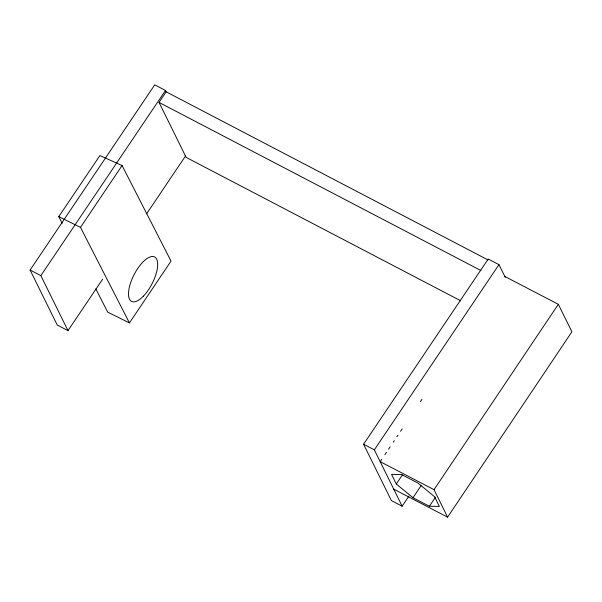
<?xml version="1.0" encoding="UTF-8"?>
<svg xmlns="http://www.w3.org/2000/svg" width="602" height="602" viewBox="0 0 602 602"><rect width="100%" height="100%" fill="white"/><g stroke="black" fill="none" stroke-linecap="round" stroke-linejoin="round"><path stroke-width="0.9" d="M380.705 460.884L381.751 459.326M384.889 454.653L386.454 452.32M388.538 449.205L390.111 446.865M393.241 442.192L394.287 440.634M396.899 436.743L397.945 435.186M400.556 431.288L402.121 428.955M420.399 401.692L421.964 399.359M396.297 484L391.548 474.376L401.519 474.496L417.946 483.037L434.629 496.778L439.377 506.395L429.407 506.274L412.98 497.734L396.297 484L402.384 474.918M412.98 497.734L421.099 485.626M558.332 304.303L571.9 331.792L447.602 517.163L434.034 489.667L558.332 304.303L504.484 276.295M429.407 506.274L435.494 497.192M62.187 223.282L58.785 216.637L99.894 155.557L122.078 165.542L171.028 261.095L129.438 322.905L107.713 312.137L95.801 288.885M102.611 279.193L67.988 330.641L57.235 325.027L30.1 270.035L154.729 84.837L165.482 90.458L166.16 91.828L488.056 259.951M67.988 330.641L40.861 275.648L165.482 90.458M460.658 300.767L186.168 157.4L159.041 102.408L166.16 91.828M129.438 322.905L80.487 227.353L122.078 165.542M146.677 213.718L185.499 156.031M408.954 496.078L402.151 506.192L391.39 500.578L363.585 444.216L488.214 259.018L498.968 264.639L505.198 277.259M402.151 506.192L374.339 449.837L498.968 264.639M58.785 216.637L80.487 227.353M380.186 461.666L434.034 489.667M393.753 489.163L447.602 517.163M159.041 102.408L480.93 270.539M30.1 270.035L40.861 275.648M363.585 444.216L374.339 449.837M143.404 296.139A25.036 10.068 -62.6 0 0 155.542 257.603A25.036 10.068 -62.6 0 0 130.31 283.738A25.036 10.068 -62.6 0 0 143.404 296.139"/></g></svg>
